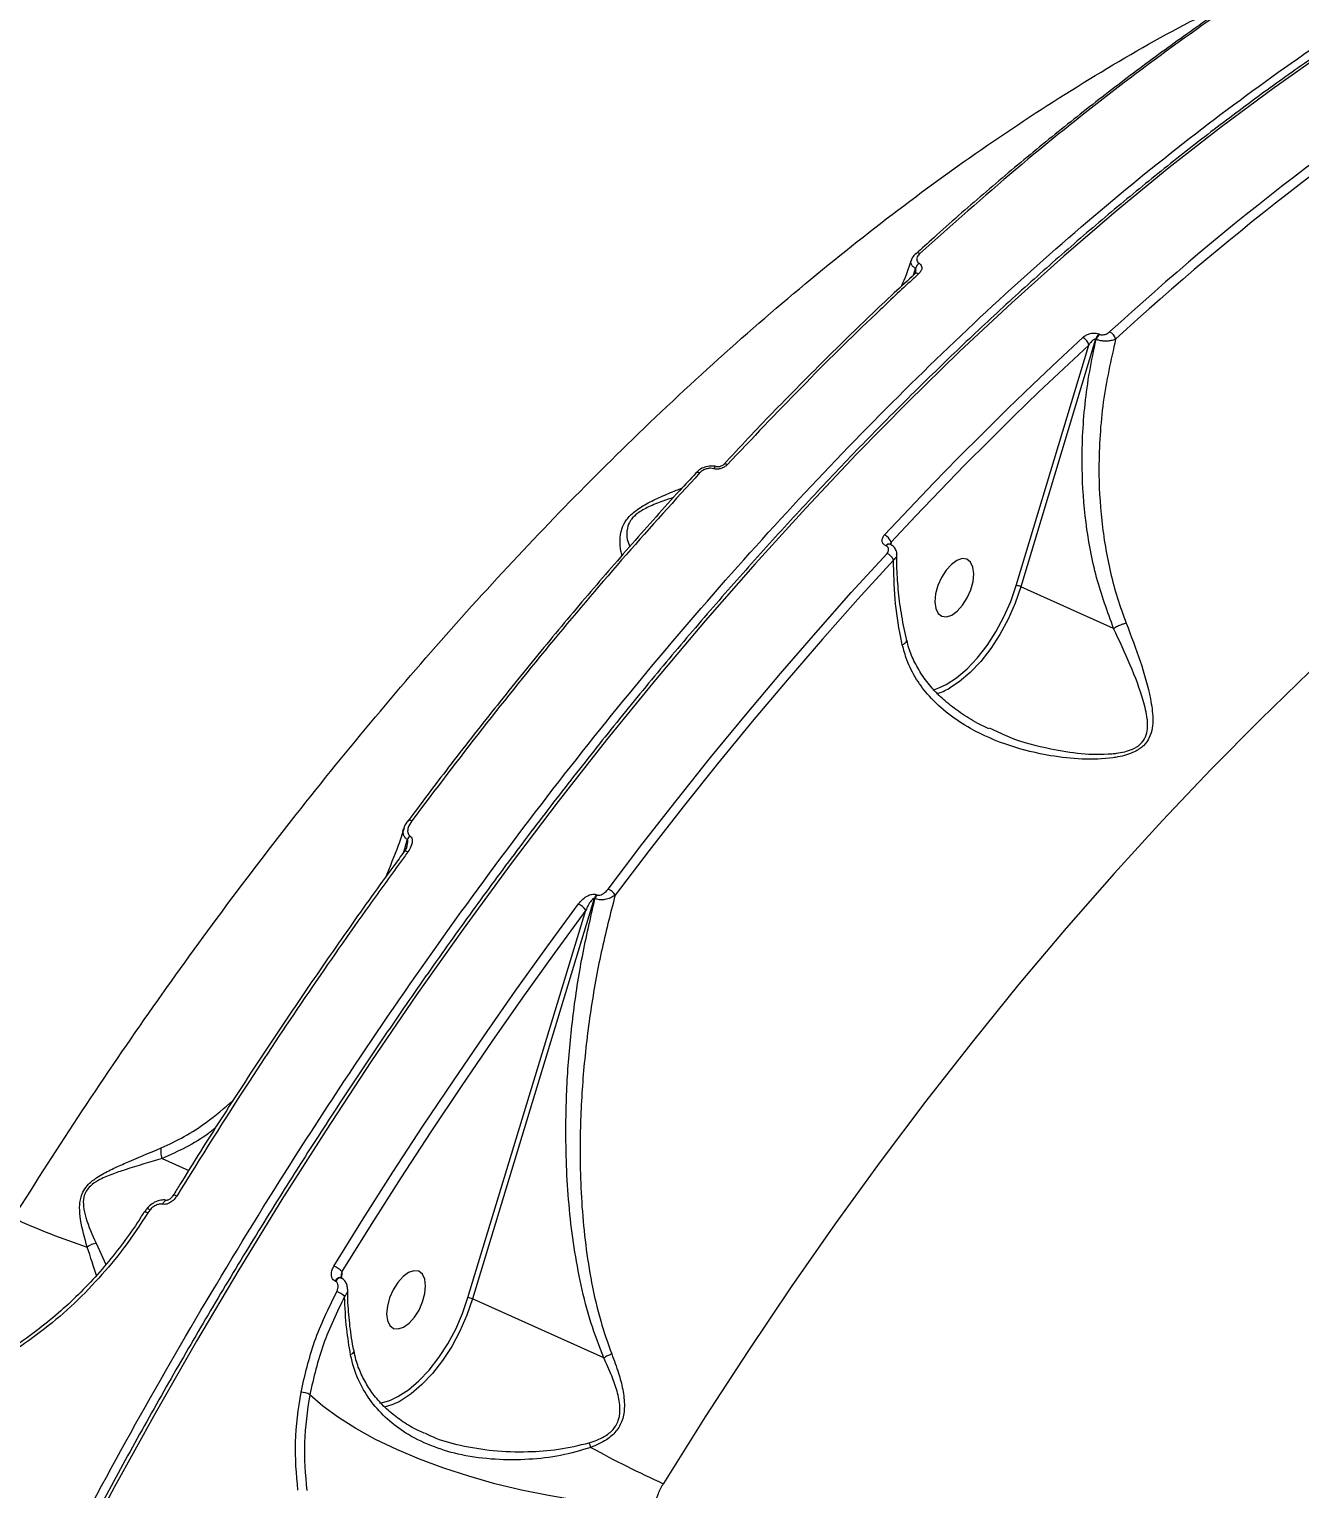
# Model space of a CAD drawing. Header units: millimetres. Extents: x -10374 to 11119, y -8221 to 9433.
# Drawn here: x -2516.6 to -2333.2, y -4738.4 to -4527.5 of the extents above; entities that cross this region are included whole.
import ezdxf

# ---------------------------------------------------------------- set-up
doc = ezdxf.new("R2010")
doc.units = ezdxf.units.MM
for name, color, linetype in [('DIKOM_ОБЪЕКТ', 7, 'Continuous'), ('DIKOM_РАЗМЕР_ЗОНА', 7, 'Continuous'), ('DIKOM_РАЗМЕР_ОБЪЕКТА', 7, 'Continuous')]:
    doc.layers.add(name, color=color, linetype=linetype)
doc.styles.add('style1', font='arial.ttf', dxfattribs={"width": 0.8})
doc.dimstyles.new('1-50', dxfattribs={"dimtxt": 300, "dimasz": 200, "dimexe": 100, "dimexo": 0, "dimgap": 100, "dimtad": 0, "dimdec": 0, "dimtxsty": 'style1', "dimcen": 0, "dimclrd": 7, "dimclre": 7, "dimadec": 1, "dimazin": 2, "dimtfac": 1, "dimtdec": 0, "dimtmove": 1, "dimatfit": 3, "dimfxl": 0, "dimlwd": 25, "dimlwe": 18, "dimarcsym": 0})

# ---------------------------------------------------------------- blocks, each defined once
blk = doc.blocks.new('*D16')
at = {"layer": 'Defpoints', "color": 0, "transparency": 16777216}
for p in [(-9045.1, 5161.67), (3694.49, 5161.67), (1813.16, -6719.94)]:
    blk.add_point(p, dxfattribs=at)
at = {"layer": 'DIKOM_РАЗМЕР_ОБЪЕКТА', "color": 7, "lineweight": 18, "transparency": 16777216}
for p, q in [((3694.49, 5161.67), (-9145.1, 5161.67)), ((1813.16, -6719.94), (-9145.1, -6719.94))]:
    blk.add_line(p, q, dxfattribs=at)
at = {"layer": 'DIKOM_РАЗМЕР_ОБЪЕКТА', "color": 7, "lineweight": 25, "transparency": 16777216}
for p, q in [((-9045.1, 4961.67), (-9045.1, -0.45)), ((-9045.1, -6519.94), (-9045.1, -1080.23))]:
    blk.add_line(p, q, dxfattribs=at)
at = {"layer": 'DIKOM_РАЗМЕР_ОБЪЕКТА', "color": 7, "transparency": 16777216}
for points in [[(-9078.43, 4961.67), (-9011.76, 4961.67), (-9045.1, 5161.67)], [(-9078.43, -6519.94), (-9011.76, -6519.94), (-9045.1, -6719.94)]]:
    blk.add_solid(points, dxfattribs=at)
at = {"layer": 'DIKOM_РАЗМЕР_ОБЪЕКТА', "color": 0, "transparency": 16777216, "insert": (-9045.1, -540.34), "char_height": 300, "attachment_point": 5, "rotation": 90, "style": 'style1'}
blk.add_mtext('11900', dxfattribs=at)
blk = doc.blocks.new('*D13')
at = {"layer": 'Defpoints', "color": 0, "transparency": 16777216}
for p in [(-10176.97, 7112.81), (3082.33, 7112.81), (2015.48, -8221.4)]:
    blk.add_point(p, dxfattribs=at)
at = {"layer": 'DIKOM_РАЗМЕР_ЗОНА', "color": 7, "lineweight": 18, "transparency": 16777216}
for p, q in [((3082.33, 7112.81), (-10276.97, 7112.81)), ((2015.48, -8221.4), (-10276.97, -8221.4))]:
    blk.add_line(p, q, dxfattribs=at)
at = {"layer": 'DIKOM_РАЗМЕР_ЗОНА', "color": 7, "lineweight": 25, "transparency": 16777216}
for p, q in [((-10176.97, 6912.81), (-10176.97, -14.41)), ((-10176.97, -8021.4), (-10176.97, -1094.19))]:
    blk.add_line(p, q, dxfattribs=at)
at = {"layer": 'DIKOM_РАЗМЕР_ЗОНА', "color": 7, "transparency": 16777216}
for points in [[(-10210.3, 6912.81), (-10143.64, 6912.81), (-10176.97, 7112.81)], [(-10210.3, -8021.4), (-10143.64, -8021.4), (-10176.97, -8221.4)]]:
    blk.add_solid(points, dxfattribs=at)
at = {"layer": 'DIKOM_РАЗМЕР_ЗОНА', "color": 0, "transparency": 16777216, "insert": (-10176.97, -554.3), "char_height": 300, "attachment_point": 5, "rotation": 90, "style": 'style1'}
blk.add_mtext('15300', dxfattribs=at)

msp = doc.modelspace()

# ---------------------------------------------------------------- linework, layer by layer
at = {"layer": 'DIKOM_ОБЪЕКТ', "color": 7, "linetype": 'Continuous', "lineweight": 15}
for p, q in [((-2388.96, -4563.07), (-2388.67, -4562.11)), ((-2388.78, -4562.87), (-2388.8, -4562.89)), ((-2362.66, -4572.33), (-2373.46, -4608.07)), ((-2362.58, -4572.36), (-2362.66, -4572.33)), ((-2362.2, -4571.56), (-2362.12, -4571.6)), ((-2374.13, -4607.9), (-2363.63, -4573.18)), ((-2420.39, -4591.63), (-2420.42, -4591.66)), ((-2392.91, -4602.17), (-2392.94, -4602.16)), ((-2392.33, -4601.93), (-2392.36, -4601.92)), ((-2392.19, -4601.62), (-2392.22, -4602.02)), ((-2360.06, -4614.11), (-2373.46, -4608.07)), ((-2378.01, -4628.46), (-2377.62, -4628.63)), ((-2461.93, -4641.85), (-2461.94, -4641.87)), ((-2462.48, -4646.32), (-2462.48, -4646.33)), ((-2434.75, -4652.55), (-2434.65, -4652.59)), ((-2453.28, -4710.76), (-2436.27, -4654.81)), ((-2435.04, -4653.12), (-2452.61, -4710.93)), ((-2434.94, -4653.16), (-2435.04, -4653.12)), ((-2497.42, -4690.66), (-2493.59, -4692.38)), ((-2499.21, -4698.12), (-2499.51, -4698.53)), ((-2506.97, -4702.87), (-2505.55, -4705.97)), ((-2471.48, -4706.98), (-2471.55, -4707.98)), ((-2472.39, -4708.41), (-2472.46, -4708.38)), ((-2471.67, -4707.9), (-2471.69, -4707.89)), ((-2433.68, -4719.46), (-2452.61, -4710.93))]:
    msp.add_line(p, q, dxfattribs=at)
at = {"layer": 'DIKOM_ОБЪЕКТ', "color": 7, "linetype": 'Continuous', "lineweight": 15, "flags": 128}
for points in [[(-2329.25, -4530.62), (-2336.87, -4535.99), (-2344.48, -4541.65), (-2352.09, -4547.59), (-2359.68, -4553.82), (-2367.25, -4560.32), (-2374.78, -4567.09), (-2382.29, -4574.12), (-2389.75, -4581.41), (-2397.16, -4588.95), (-2404.51, -4596.74), (-2411.81, -4604.77), (-2419.04, -4613.02), (-2426.2, -4621.51), (-2433.28, -4630.21), (-2440.27, -4639.12), (-2447.18, -4648.23), (-2453.98, -4657.54), (-2460.69, -4667.04), (-2467.29, -4676.72), (-2473.77, -4686.57), (-2480.14, -4696.58), (-2486.38, -4706.74), (-2492.49, -4717.05), (-2498.46, -4727.5), (-2504.3, -4738.08), (-2509.99, -4748.78)], [(-2388.65, -4559.98), (-2388.63, -4559.96), (-2388.62, -4559.95)], [(-2393.14, -4600.59), (-2389.6, -4596.82), (-2386.05, -4593.11), (-2382.49, -4589.46), (-2378.92, -4585.87), (-2375.33, -4582.33), (-2371.74, -4578.86), (-2368.13, -4575.44), (-2364.52, -4572.08)], [(-2363.63, -4573.18), (-2367.24, -4576.53), (-2370.84, -4579.94), (-2374.42, -4583.41), (-2378, -4586.93), (-2381.57, -4590.52), (-2385.12, -4594.16), (-2388.66, -4597.86), (-2392.19, -4601.62)], [(-2419.83, -4591.64), (-2419.98, -4591.59), (-2420.11, -4591.56), (-2420.22, -4591.56), (-2420.32, -4591.58), (-2420.39, -4591.63), (-2420.39, -4591.63)], [(-2415.84, -4590.45), (-2415.99, -4590.39), (-2416.12, -4590.37), (-2416.24, -4590.37), (-2416.34, -4590.4), (-2416.4, -4590.45)], [(-2433.05, -4651.75), (-2428.16, -4645.31), (-2423.22, -4638.98), (-2418.24, -4632.75), (-2413.22, -4626.62), (-2408.16, -4620.61), (-2403.07, -4614.71), (-2397.94, -4608.92), (-2392.77, -4603.25)], [(-2391.84, -4604.22), (-2396.99, -4609.88), (-2402.11, -4615.66), (-2407.19, -4621.55), (-2412.24, -4627.55), (-2417.25, -4633.66), (-2422.22, -4639.87), (-2427.14, -4646.19), (-2432.02, -4652.61)], [(-2380.35, -4607.33), (-2380.24, -4606.2), (-2380.37, -4605.24), (-2380.71, -4604.52), (-2381.24, -4604.1), (-2381.92, -4604.02), (-2382.69, -4604.27), (-2383.49, -4604.85), (-2384.25, -4605.7), (-2384.92, -4606.75), (-2385.44, -4607.92), (-2385.77, -4609.12), (-2385.87, -4610.24), (-2385.75, -4611.2), (-2385.41, -4611.92), (-2384.87, -4612.34), (-2384.2, -4612.42), (-2383.43, -4612.17), (-2382.63, -4611.59), (-2381.86, -4610.75), (-2381.19, -4609.69), (-2380.67, -4608.52), (-2380.35, -4607.33)], [(-2385.31, -4622.69), (-2384.26, -4622.2), (-2382.74, -4621.21), (-2381.22, -4619.93), (-2379.74, -4618.37), (-2378.34, -4616.57), (-2377.05, -4614.57), (-2375.9, -4612.43), (-2374.92, -4610.19), (-2374.13, -4607.9)], [(-2373.46, -4608.07), (-2374.28, -4610.43), (-2375.29, -4612.74), (-2376.47, -4614.95), (-2377.8, -4617.01), (-2379.25, -4618.86), (-2380.77, -4620.47), (-2382.34, -4621.8), (-2383.78, -4622.74)], [(-2331.74, -4620.32), (-2338.88, -4627.24), (-2345.98, -4634.41), (-2353.01, -4641.83), (-2359.99, -4649.49), (-2366.91, -4657.38), (-2373.74, -4665.5), (-2380.5, -4673.84), (-2387.18, -4682.38), (-2393.76, -4691.13), (-2400.24, -4700.08), (-2406.62, -4709.21), (-2412.89, -4718.52), (-2419.04, -4728), (-2425.07, -4737.63)], [(-2386.18, -4622.98), (-2385.76, -4622.86), (-2385.31, -4622.69)], [(-2461.4, -4641.9), (-2461.54, -4641.84), (-2461.66, -4641.8), (-2461.77, -4641.79), (-2461.86, -4641.8), (-2461.92, -4641.83), (-2461.93, -4641.85)], [(-2461.95, -4646.37), (-2462.09, -4646.31), (-2462.22, -4646.28), (-2462.33, -4646.26), (-2462.42, -4646.28), (-2462.47, -4646.32), (-2462.48, -4646.32)], [(-2472.62, -4706.2), (-2468.39, -4699.4), (-2464.1, -4692.66), (-2459.77, -4686.01), (-2455.38, -4679.42), (-2450.93, -4672.92), (-2446.44, -4666.5), (-2441.91, -4660.16), (-2437.32, -4653.9)], [(-2436.27, -4654.81), (-2440.84, -4661.05), (-2445.37, -4667.37), (-2449.85, -4673.78), (-2454.28, -4680.27), (-2458.66, -4686.83), (-2462.99, -4693.47), (-2467.26, -4700.19), (-2471.48, -4706.98)], [(-2497.35, -4697.26), (-2497.24, -4697.03), (-2497.1, -4696.85), (-2496.95, -4696.74), (-2496.81, -4696.7), (-2496.77, -4696.71)], [(-2495.33, -4696.08), (-2495.48, -4696.02), (-2495.61, -4695.98), (-2495.71, -4695.96), (-2495.79, -4695.96), (-2495.83, -4695.98), (-2495.84, -4695.99)], [(-2499.51, -4698.53), (-2499.65, -4698.47), (-2499.77, -4698.42), (-2499.87, -4698.4), (-2499.94, -4698.39), (-2499.99, -4698.4), (-2500.01, -4698.43)], [(-2471.69, -4707.89), (-2471.78, -4707.87), (-2471.95, -4707.89), (-2472.13, -4707.99), (-2472.3, -4708.16), (-2472.46, -4708.38)], [(-2459.5, -4710.18), (-2459.39, -4709.06), (-2459.52, -4708.1), (-2459.86, -4707.38), (-2460.39, -4706.96), (-2461.07, -4706.88), (-2461.84, -4707.13), (-2462.64, -4707.71), (-2463.4, -4708.55), (-2464.07, -4709.61), (-2464.59, -4710.78), (-2464.91, -4711.97), (-2465.02, -4713.1), (-2464.9, -4714.06), (-2464.55, -4714.78), (-2464.02, -4715.2), (-2463.35, -4715.28), (-2462.57, -4715.03), (-2461.77, -4714.45), (-2461.01, -4713.6), (-2460.34, -4712.55), (-2459.82, -4711.38), (-2459.5, -4710.18)], [(-2471.62, -4707.92), (-2471.72, -4707.9), (-2471.88, -4707.92), (-2472.06, -4708.03), (-2472.23, -4708.19), (-2472.39, -4708.41)], [(-2464.46, -4725.55), (-2463.41, -4725.06), (-2461.88, -4724.07), (-2460.36, -4722.78), (-2458.89, -4721.22), (-2457.49, -4719.42), (-2456.2, -4717.43), (-2455.05, -4715.29), (-2454.07, -4713.05), (-2453.28, -4710.76)], [(-2452.61, -4710.93), (-2453.42, -4713.29), (-2454.44, -4715.6), (-2455.62, -4717.81), (-2456.95, -4719.86), (-2458.4, -4721.72), (-2459.92, -4723.33), (-2461.49, -4724.66), (-2462.93, -4725.6)], [(-2426.36, -4740.98), (-2430.06, -4740.82), (-2433.86, -4740.49), (-2437.73, -4740), (-2441.63, -4739.36), (-2445.53, -4738.57), (-2449.38, -4737.64), (-2453.14, -4736.57), (-2456.78, -4735.39), (-2460.27, -4734.09), (-2463.57, -4732.7), (-2466.64, -4731.23), (-2469.46, -4729.68), (-2471.99, -4728.08), (-2474.22, -4726.45), (-2476.12, -4724.79)], [(-2465.99, -4725.98), (-2464.91, -4725.71), (-2464.46, -4725.55)]]:
    msp.add_lwpolyline(points, dxfattribs=at)
at = {"layer": 'DIKOM_ОБЪЕКТ', "color": 7, "linetype": 'Continuous', "lineweight": 15}
for centre, radius, start, end in [((-2092.52, -4863.11), 396.31, 122.5423, 132.5732), ((-2092.23, -4863.53), 395.46, 122.5425, 132.5729), ((-2388.32, -4560.4), 0.539, 58.6729, 122.8537), ((-2387.17, -4562.64), 1.6, 126.8537, 160.5353), ((-2388.49, -4563.3), 0.513, 56.8753, 124.8853), ((-2365.19, -4573.53), 1.59, 12.5196, 65.0426), ((-2360.98, -4572.81), 1.74, 134.1982, 163.8428), ((-2360.9, -4572.85), 1.74, 134.2026, 163.8541), ((-2361.33, -4572.72), 1.61, 14.7957, 64.6223), ((-2417.37, -4591.22), 0.473, 88.4823, 156.8151), ((-2393.88, -4602.22), 1.79, 19.7424, 65.6609), ((-2392.48, -4602.45), 0.539, 75.8055, 147.7011), ((-2392.45, -4602.46), 0.542, 76.9257, 147.6309), ((-2393.55, -4604.94), 1.86, 22.576, 65.2966), ((-2374.23, -4609.74), 1.83, 65.1403, 86.8064), ((-2388.51, -4614.41), 9.58, 287.778, 299.5777), ((-2460.38, -4645.25), 1.76, 136.6686, 158.4206), ((-2433.22, -4653.67), 1.89, 143.6886, 163.047), ((-2433.16, -4653.7), 1.86, 143.4914, 163.2251), ((-2434.04, -4653.96), 2.43, 33.756, 65.9097), ((-2438.29, -4656.1), 2.4, 32.6353, 66.2966), ((-2481.45, -4619.79), 87.84, 244.746, 252.2447), ((-2499.83, -4698.7), 0.85, 43.5541, 75.4704), ((-2506.27, -4706.07), 3.27, 102.3757, 126.8774), ((-2474.12, -4709.62), 3.74, 45.0486, 66.3017), ((-2473.38, -4713.13), 3.44, 47.9107, 70.3058), ((-2453.39, -4712.61), 1.85, 65.1352, 86.6001), ((-2477.35, -4726.63), 2.21, 56.1743, 90.7691), ((-2467.49, -4717.6), 9.2, 283.737, 299.685), ((-2708.72, -4828.72), 289.67, 19.4222, 19.5613), ((-2362.05, -4598.81), 152.46, 241.187, 245.5826)]:
    msp.add_arc(centre, radius, start, end, dxfattribs=at)
for points, knots in [([(-2517.25, -4759.18), (-2515.18, -4755.12), (-2509.55, -4744.07), (-2499.9, -4726.37), (-2488.19, -4706.26), (-2475.96, -4686.66), (-2463.29, -4667.66), (-2450.24, -4649.36), (-2436.84, -4631.81), (-2423.1, -4615.07), (-2409.07, -4599.13), (-2394.78, -4584.05), (-2380.3, -4569.9), (-2365.69, -4556.73), (-2351.01, -4544.61), (-2336.28, -4533.57), (-2321.52, -4523.61), (-2306.77, -4514.75), (-2292.11, -4507.03), (-2277.6, -4500.49), (-2263.3, -4495.16), (-2249.22, -4491.06), (-2235.4, -4488.22), (-2222.39, -4486.56), (-2214.19, -4486.46), (-2210.36, -4486.41)], [0, 0, 0, 0, 0.0259, 0.070308, 0.114855, 0.159473, 0.204092, 0.248639, 0.293046, 0.337453, 0.382, 0.426619, 0.471237, 0.515784, 0.560192, 0.604599, 0.649146, 0.693764, 0.738383, 0.78293, 0.827337, 0.871744, 0.916292, 0.96091, 1, 1, 1, 1]), ([(-2208.8, -4486.98), (-2209.55, -4486.97), (-2212.42, -4486.91), (-2217.49, -4487.12), (-2224.01, -4487.61), (-2230.63, -4488.42), (-2237.32, -4489.51), (-2244.08, -4490.9), (-2250.9, -4492.58), (-2257.79, -4494.56), (-2264.74, -4496.83), (-2271.73, -4499.38), (-2278.78, -4502.22), (-2285.86, -4505.35), (-2292.97, -4508.76), (-2300.12, -4512.45), (-2307.29, -4516.42), (-2314.48, -4520.66), (-2321.68, -4525.17), (-2328.89, -4529.94), (-2336.1, -4534.99), (-2343.31, -4540.29), (-2350.51, -4545.84), (-2357.7, -4551.65), (-2364.86, -4557.71), (-2372.01, -4564), (-2379.12, -4570.54), (-2386.2, -4577.31), (-2393.23, -4584.3), (-2400.23, -4591.52), (-2407.17, -4598.95), (-2414.05, -4606.6), (-2420.87, -4614.45), (-2427.63, -4622.5), (-2434.31, -4630.75), (-2440.92, -4639.18), (-2447.45, -4647.79), (-2453.89, -4656.58), (-2460.24, -4665.54), (-2466.49, -4674.65), (-2472.65, -4683.93), (-2478.69, -4693.34), (-2484.63, -4702.9), (-2490.45, -4712.6), (-2496.16, -4722.41), (-2501.74, -4732.35), (-2507.2, -4742.4), (-2511.94, -4751.43), (-2514.83, -4757.14), (-2515.99, -4759.42)], [0, 0, 0, 0, 0.00772, 0.02941, 0.051107, 0.07281, 0.094518, 0.116231, 0.137949, 0.159671, 0.181397, 0.203125, 0.224856, 0.246588, 0.268322, 0.290057, 0.311792, 0.333528, 0.355264, 0.377001, 0.398737, 0.420472, 0.442208, 0.463943, 0.485677, 0.507411, 0.529144, 0.550876, 0.572608, 0.59434, 0.616071, 0.637801, 0.659532, 0.681261, 0.702989, 0.724718, 0.746446, 0.768173, 0.789901, 0.811627, 0.833354, 0.85508, 0.876806, 0.898531, 0.920257, 0.941983, 0.963708, 0.985432, 1, 1, 1, 1]), ([(-2333.19, -4517.31), (-2333.96, -4517.79), (-2337.14, -4519.77), (-2342.74, -4523.51), (-2349.97, -4528.55), (-2357.21, -4533.86), (-2364.44, -4539.43), (-2371.67, -4545.25), (-2378.87, -4551.33), (-2384.52, -4556.25), (-2387.75, -4559.23), (-2388.61, -4560.02)], [0, 0, 0, 0, 0.041814, 0.171812, 0.301923, 0.432122, 0.562379, 0.692661, 0.822933, 0.953163, 1, 1, 1, 1]), ([(-2332.62, -4517.23), (-2337.23, -4520.22), (-2346.44, -4526.21), (-2360.31, -4536.48), (-2374.2, -4547.6), (-2383.43, -4555.83), (-2388.04, -4559.94)], [0, 0, 0, 0, 0.248595, 0.497195, 0.748594, 1, 1, 1, 1]), ([(-2518.92, -4699.24), (-2515.63, -4694.06), (-2509.03, -4683.7), (-2498.75, -4668.68), (-2488.21, -4654.09), (-2477.27, -4639.82), (-2465.95, -4625.92), (-2454.25, -4612.43), (-2442.37, -4599.59), (-2429.98, -4587.08), (-2417.11, -4575.01), (-2403.78, -4563.48), (-2390.24, -4552.78), (-2376.55, -4542.94), (-2362.74, -4534.11), (-2351.09, -4527.37), (-2344.1, -4524), (-2341.65, -4522.82)], [0, 0, 0, 0, 0.063734, 0.127544, 0.191355, 0.255089, 0.321436, 0.38787, 0.454304, 0.520652, 0.59279, 0.664985, 0.737124, 0.81137, 0.885677, 0.959923, 1, 1, 1, 1]), ([(-2388.61, -4559.96), (-2388.66, -4560), (-2388.91, -4560.21), (-2389.16, -4560.53), (-2389.24, -4560.85), (-2389.25, -4560.92)], [0, 0, 0, 0, 0.165767, 0.830042, 1, 1, 1, 1]), ([(-2388.04, -4559.94), (-2388.18, -4560.09), (-2388.43, -4560.36), (-2388.51, -4560.78), (-2388.43, -4561.09), (-2388.26, -4561.28), (-2388.14, -4561.35), (-2388.12, -4561.36)], [0, 0, 0, 0, 0.327702, 0.573853, 0.779608, 0.96273, 1, 1, 1, 1]), ([(-2389.28, -4560.91), (-2389.66, -4562.04), (-2390.1, -4563.33), (-2390.66, -4564.55), (-2390.73, -4564.7)], [0, 0, 0, 0, 0.876841, 1, 1, 1, 1]), ([(-2388.67, -4562.11), (-2388.7, -4562.09), (-2388.9, -4561.97), (-2389.18, -4561.7), (-2389.37, -4561.3), (-2389.29, -4561.04), (-2389.26, -4560.92)], [0, 0, 0, 0, 0.0625, 0.368047, 0.70197, 1, 1, 1, 1]), ([(-2388.65, -4562.7), (-2388.63, -4562.63), (-2388.59, -4562.49), (-2388.58, -4562.31), (-2388.62, -4562.19), (-2388.65, -4562.14), (-2388.66, -4562.12), (-2388.67, -4562.11)], [0, 0, 0, 0, 0.318254, 0.687567, 0.859785, 0.944402, 1, 1, 1, 1]), ([(-2388.12, -4561.36), (-2388.1, -4561.38), (-2387.98, -4561.46), (-2387.81, -4561.66), (-2387.72, -4562), (-2387.82, -4562.43), (-2388.07, -4562.71), (-2388.21, -4562.87)], [0, 0, 0, 0, 0.044059, 0.224493, 0.433719, 0.687476, 1, 1, 1, 1]), ([(-2388.78, -4562.9), (-2389.76, -4563.81), (-2393.13, -4566.89), (-2398.82, -4572.38), (-2405.85, -4579.38), (-2411.71, -4585.41), (-2415.2, -4589.19), (-2416.39, -4590.47)], [0, 0, 0, 0, 0.105673, 0.360667, 0.615043, 0.868648, 1, 1, 1, 1]), ([(-2388.21, -4562.87), (-2388.62, -4563.25), (-2390.68, -4565.15), (-2396.34, -4570.5), (-2405.17, -4579.18), (-2412.28, -4586.69), (-2415.84, -4590.45)], [0, 0, 0, 0, 0.044138, 0.220716, 0.610012, 1, 1, 1, 1]), ([(-2388.65, -4562.7), (-2388.65, -4562.7), (-2388.65, -4562.67), (-2388.65, -4562.74), (-2388.74, -4562.83), (-2388.79, -4562.88)], [0, 0, 0, 0, 0.022588, 0.513541, 1, 1, 1, 1]), ([(-2360.06, -4614.11), (-2360.95, -4611.68), (-2362.75, -4606.75), (-2364.17, -4598.92), (-2364.67, -4592.05), (-2364.58, -4586.33), (-2364.22, -4581.65), (-2363.58, -4576.97), (-2362.91, -4573.9), (-2362.58, -4572.36)], [0, 0, 0, 0, 0.185202, 0.37522, 0.558024, 0.667271, 0.776519, 0.888261, 1, 1, 1, 1]), ([(-2364.52, -4572.08), (-2364.49, -4572.07), (-2364.34, -4571.92), (-2364, -4571.71), (-2363.49, -4571.51), (-2363.02, -4571.43), (-2362.57, -4571.43), (-2362.32, -4571.52), (-2362.2, -4571.56)], [0, 0, 0, 0, 0.039185, 0.287162, 0.495122, 0.670995, 0.835214, 1, 1, 1, 1]), ([(-2362.66, -4572.33), (-2362.68, -4572.32), (-2362.72, -4572.31), (-2362.83, -4572.32), (-2362.98, -4572.39), (-2363.17, -4572.56), (-2363.39, -4572.8), (-2363.54, -4573.02), (-2363.62, -4573.16), (-2363.63, -4573.18)], [0, 0, 0, 0, 0.055261, 0.110016, 0.24383, 0.41773, 0.651842, 0.951725, 1, 1, 1, 1]), ([(-2359.77, -4572.31), (-2359.8, -4572.33), (-2359.98, -4572.41), (-2360.37, -4572.54), (-2360.97, -4572.61), (-2361.55, -4572.6), (-2362.1, -4572.52), (-2362.42, -4572.42), (-2362.58, -4572.36)], [0, 0, 0, 0, 0.039206, 0.26837, 0.466445, 0.643708, 0.819963, 1, 1, 1, 1]), ([(-2359.77, -4572.31), (-2360.45, -4575.33), (-2361.47, -4579.89), (-2362.07, -4586.17), (-2362.27, -4591.89), (-2361.92, -4598.56), (-2360.87, -4604.83), (-2359.56, -4609.75), (-2358.68, -4612.14), (-2358.24, -4613.33)], [0, 0, 0, 0, 0.222717, 0.336734, 0.450746, 0.631004, 0.813274, 0.906643, 1, 1, 1, 1]), ([(-2362.12, -4571.6), (-2362.04, -4571.62), (-2361.88, -4571.68), (-2361.59, -4571.68), (-2361.28, -4571.63), (-2360.97, -4571.51), (-2360.75, -4571.37), (-2360.65, -4571.28), (-2360.64, -4571.27)], [0, 0, 0, 0, 0.167188, 0.334308, 0.509012, 0.712841, 0.957633, 1, 1, 1, 1]), ([(-2420.38, -4591.69), (-2421.15, -4592.51), (-2424.23, -4595.82), (-2429.57, -4601.84), (-2436.41, -4609.74), (-2443.18, -4617.86), (-2449.88, -4626.18), (-2456.13, -4634.17), (-2460.11, -4639.48), (-2461.91, -4641.89)], [0, 0, 0, 0, 0.053486, 0.215715, 0.378053, 0.540475, 0.702938, 0.865397, 1, 1, 1, 1]), ([(-2419.83, -4591.64), (-2423.38, -4595.54), (-2430.46, -4603.35), (-2440.93, -4615.71), (-2451.27, -4628.51), (-2458.02, -4637.43), (-2461.4, -4641.9)], [0, 0, 0, 0, 0.249102, 0.498201, 0.749099, 1, 1, 1, 1]), ([(-2417.36, -4590.75), (-2417.38, -4590.74), (-2417.65, -4590.64), (-2418.25, -4590.62), (-2419.1, -4590.77), (-2419.86, -4591.12), (-2420.22, -4591.49), (-2420.37, -4591.65)], [0, 0, 0, 0, 0.024616, 0.268581, 0.523915, 0.79278, 1, 1, 1, 1]), ([(-2417.8, -4591.03), (-2417.96, -4591), (-2418.26, -4590.94), (-2418.77, -4591.01), (-2419.27, -4591.2), (-2419.63, -4591.43), (-2419.79, -4591.6), (-2419.83, -4591.64)], [0, 0, 0, 0, 0.216895, 0.433579, 0.662068, 0.908081, 1, 1, 1, 1]), ([(-2415.84, -4590.45), (-2415.88, -4590.49), (-2416.04, -4590.65), (-2416.38, -4590.87), (-2416.86, -4591.05), (-2417.36, -4591.12), (-2417.66, -4591.06), (-2417.8, -4591.03)], [0, 0, 0, 0, 0.091976, 0.335617, 0.563201, 0.781465, 1, 1, 1, 1]), ([(-2416.41, -4590.45), (-2416.42, -4590.46), (-2416.47, -4590.52), (-2416.63, -4590.63), (-2416.85, -4590.72), (-2417.05, -4590.76), (-2417.21, -4590.77), (-2417.32, -4590.76), (-2417.34, -4590.75), (-2417.35, -4590.75)], [0, 0, 0, 0, 0.101166, 0.323765, 0.529732, 0.691782, 0.827748, 0.950026, 1, 1, 1, 1]), ([(-2431.04, -4603.57), (-2431.1, -4603.34), (-2431.27, -4602.7), (-2431.38, -4601.41), (-2431.21, -4599.89), (-2430.47, -4598.4), (-2429.23, -4597.14), (-2427.45, -4596.02), (-2425.4, -4595.05), (-2423.63, -4594.31), (-2422.62, -4593.91), (-2422.32, -4593.79)], [0, 0, 0, 0, 0.080789, 0.227587, 0.386711, 0.48662, 0.588284, 0.697893, 0.82089, 0.947198, 1, 1, 1, 1]), ([(-2423.6, -4595.19), (-2424.11, -4595.36), (-2425.32, -4595.75), (-2427.11, -4596.46), (-2428.71, -4597.33), (-2429.49, -4598.07), (-2430.01, -4598.8), (-2430.41, -4599.85), (-2430.37, -4601.18), (-2430.04, -4601.93), (-2429.9, -4602.26)], [0, 0, 0, 0, 0.119291, 0.277261, 0.408735, 0.505548, 0.527698, 0.647156, 0.846622, 1, 1, 1, 1]), ([(-2392.94, -4602.16), (-2392.99, -4602.13), (-2393.18, -4602.04), (-2393.41, -4601.79), (-2393.52, -4601.41), (-2393.44, -4600.98), (-2393.24, -4600.72), (-2393.14, -4600.59)], [0, 0, 0, 0, 0.093194, 0.303917, 0.530221, 0.765143, 1, 1, 1, 1]), ([(-2392.77, -4603.25), (-2392.71, -4603.16), (-2392.57, -4602.98), (-2392.52, -4602.69), (-2392.59, -4602.42), (-2392.75, -4602.25), (-2392.87, -4602.19), (-2392.91, -4602.17)], [0, 0, 0, 0, 0.233731, 0.467278, 0.695578, 0.908601, 1, 1, 1, 1]), ([(-2392.35, -4601.92), (-2392.36, -4601.92), (-2392.38, -4601.91), (-2392.37, -4601.91), (-2392.37, -4601.91)], [0, 0, 0, 0, 0.725579, 1, 1, 1, 1]), ([(-2391.39, -4603.4), (-2391.38, -4603.35), (-2391.35, -4603.11), (-2391.51, -4602.66), (-2391.85, -4602.19), (-2392.19, -4602.02), (-2392.34, -4601.95)], [0, 0, 0, 0, 0.085357, 0.402777, 0.736894, 1, 1, 1, 1]), ([(-2392.19, -4601.62), (-2392.23, -4601.7), (-2392.28, -4601.79), (-2392.29, -4601.89), (-2392.29, -4601.91)], [0, 0, 0, 0, 0.853994, 1, 1, 1, 1]), ([(-2391.38, -4603.41), (-2391.4, -4603.55), (-2391.43, -4603.83), (-2391.69, -4604.09), (-2391.84, -4604.22)], [0, 0, 0, 0, 0.469585, 1, 1, 1, 1]), ([(-2390.57, -4616.45), (-2390.64, -4616.1), (-2391.11, -4613.89), (-2391.74, -4609.74), (-2391.8, -4606.09), (-2391.84, -4604.22)], [0, 0, 0, 0, 0.08499, 0.533476, 1, 1, 1, 1]), ([(-2389.94, -4615.83), (-2390.19, -4614.67), (-2390.69, -4612.33), (-2391.14, -4608.85), (-2391.37, -4605.87), (-2391.35, -4604.09), (-2391.34, -4603.41)], [0, 0, 0, 0, 0.275154, 0.552804, 0.831698, 1, 1, 1, 1]), ([(-2358.24, -4613.33), (-2357.54, -4615.18), (-2356.13, -4618.91), (-2354.82, -4623.46), (-2354.36, -4626.65), (-2354.45, -4628.52), (-2354.83, -4629.88), (-2355.69, -4631.09), (-2357.25, -4632.12), (-2358.83, -4632.56), (-2361.36, -4632.98), (-2364.64, -4633.06), (-2369.68, -4632.51), (-2375.17, -4631.16), (-2380.11, -4629.05), (-2383.95, -4626.54), (-2386.58, -4624.14), (-2388.59, -4621.48), (-2389.89, -4618.95), (-2390.37, -4617.19), (-2390.57, -4616.45)], [0, 0, 0, 0, 0.095208, 0.192957, 0.244799, 0.27107, 0.298169, 0.324291, 0.350387, 0.391078, 0.401944, 0.471962, 0.543807, 0.639395, 0.737853, 0.798854, 0.861366, 0.911375, 0.962838, 1, 1, 1, 1]), ([(-2377.62, -4628.63), (-2376.78, -4629.04), (-2374.11, -4630.34), (-2369.72, -4631.42), (-2364.76, -4632.26), (-2361.55, -4632.33), (-2359.07, -4632.06), (-2357.57, -4631.74), (-2356.1, -4630.84), (-2355.38, -4629.78), (-2355.13, -4628.6), (-2355.15, -4627.73), (-2355.29, -4626.38), (-2355.95, -4623.73), (-2357.57, -4619.41), (-2359.23, -4615.88), (-2360.06, -4614.11)], [0, 0, 0, 0, 0.066724, 0.211528, 0.316119, 0.420311, 0.43589, 0.492855, 0.528104, 0.563218, 0.596875, 0.63075, 0.637942, 0.713257, 0.856577, 1, 1, 1, 1]), ([(-2358.24, -4613.33), (-2358.3, -4613.35), (-2358.51, -4613.41), (-2358.94, -4613.56), (-2359.53, -4613.81), (-2359.88, -4614.01), (-2360.06, -4614.11)], [0, 0, 0, 0, 0.107404, 0.349442, 0.674647, 1, 1, 1, 1]), ([(-2360.06, -4614.11), (-2360.06, -4614.11), (-2360.06, -4614.11), (-2360.06, -4614.11), (-2360.06, -4614.11), (-2360.06, -4614.11)], [0, 0, 0, 0, 0.470013, 0.806368, 1, 1, 1, 1]), ([(-2390.57, -4616.45), (-2390.55, -4616.44), (-2390.38, -4616.35), (-2390.11, -4616.18), (-2389.92, -4615.97), (-2389.95, -4615.87), (-2389.96, -4615.83)], [0, 0, 0, 0, 0.048647, 0.393513, 0.764631, 1, 1, 1, 1]), ([(-2378.06, -4628.58), (-2378.6, -4628.33), (-2380.05, -4627.67), (-2382.18, -4626.33), (-2384.32, -4624.69), (-2386.12, -4622.94), (-2387.6, -4621.09), (-2388.79, -4619.07), (-2389.57, -4617.31), (-2389.82, -4616.19), (-2389.9, -4615.81)], [0, 0, 0, 0, 0.096389, 0.257352, 0.411628, 0.541249, 0.677743, 0.810212, 0.936547, 1, 1, 1, 1]), ([(-2461.92, -4641.85), (-2461.98, -4641.94), (-2462.25, -4642.29), (-2462.49, -4642.68), (-2462.55, -4643.01), (-2462.56, -4643.02)], [0, 0, 0, 0, 0.227112, 0.984236, 1, 1, 1, 1]), ([(-2461.4, -4641.9), (-2461.6, -4642.22), (-2461.9, -4642.69), (-2462.01, -4643.33), (-2461.95, -4643.71), (-2461.81, -4643.93), (-2461.7, -4644.02), (-2461.66, -4644.04)], [0, 0, 0, 0, 0.438507, 0.648605, 0.81919, 0.945147, 1, 1, 1, 1]), ([(-2462.51, -4643.03), (-2462.78, -4643.83), (-2463.59, -4646.24), (-2464.56, -4648.55), (-2465.2, -4650.08)], [0, 0, 0, 0, 0.333999, 1, 1, 1, 1]), ([(-2462.02, -4644.6), (-2462.07, -4644.56), (-2462.26, -4644.43), (-2462.51, -4644.14), (-2462.66, -4643.67), (-2462.68, -4643.27), (-2462.56, -4643.05), (-2462.54, -4643.02)], [0, 0, 0, 0, 0.10125, 0.328178, 0.616328, 0.94627, 1, 1, 1, 1]), ([(-2462.58, -4646.5), (-2462.58, -4646.49), (-2462.39, -4645.86), (-2462.2, -4645.22), (-2462.02, -4644.6)], [0, 0, 0, 0, 0.013579, 1, 1, 1, 1]), ([(-2462.09, -4645.59), (-2462.05, -4645.43), (-2461.98, -4645.18), (-2461.95, -4644.86), (-2461.97, -4644.67), (-2462.01, -4644.61), (-2462.02, -4644.6)], [0, 0, 0, 0, 0.460731, 0.770567, 0.940009, 1, 1, 1, 1]), ([(-2461.66, -4644.04), (-2461.63, -4644.07), (-2461.51, -4644.16), (-2461.36, -4644.4), (-2461.3, -4644.81), (-2461.41, -4645.51), (-2461.73, -4646.03), (-2461.95, -4646.37)], [0, 0, 0, 0, 0.055444, 0.178288, 0.349475, 0.572867, 1, 1, 1, 1]), ([(-2462.47, -4646.34), (-2462.98, -4647.02), (-2465.65, -4650.62), (-2470.4, -4657.3), (-2476.69, -4666.36), (-2482.87, -4675.57), (-2488.92, -4684.92), (-2493.24, -4691.73), (-2495.5, -4695.47), (-2495.82, -4695.99)], [0, 0, 0, 0, 0.043703, 0.229735, 0.415321, 0.600255, 0.784756, 0.969673, 1, 1, 1, 1]), ([(-2461.95, -4646.37), (-2462.32, -4646.88), (-2464.18, -4649.42), (-2469, -4656.1), (-2476.29, -4666.57), (-2485.62, -4680.53), (-2491.86, -4690.52), (-2495.33, -4696.08)], [0, 0, 0, 0, 0.032155, 0.160793, 0.418285, 0.675774, 1, 1, 1, 1]), ([(-2462.1, -4645.59), (-2462.12, -4645.65), (-2462.19, -4645.88), (-2462.34, -4646.14), (-2462.47, -4646.31), (-2462.48, -4646.32)], [0, 0, 0, 0, 0.288927, 0.956754, 1, 1, 1, 1]), ([(-2437.32, -4653.9), (-2437.12, -4653.66), (-2436.74, -4653.2), (-2436.06, -4652.73), (-2435.49, -4652.51), (-2435.06, -4652.45), (-2434.85, -4652.51), (-2434.75, -4652.55)], [0, 0, 0, 0, 0.308877, 0.592306, 0.769762, 0.884492, 1, 1, 1, 1]), ([(-2432.02, -4652.61), (-2432.72, -4655.36), (-2434.14, -4660.84), (-2435.64, -4669.32), (-2436.67, -4677.96), (-2437.2, -4687.43), (-2437.03, -4695.86), (-2436.34, -4703.14), (-2435.47, -4708.66), (-2434.27, -4713.97), (-2433.08, -4717.32), (-2432.52, -4718.9)], [0, 0, 0, 0, 0.126974, 0.253952, 0.383671, 0.513373, 0.67467, 0.756562, 0.838425, 0.923819, 1, 1, 1, 1]), ([(-2432.02, -4652.61), (-2432.23, -4652.76), (-2432.65, -4653.04), (-2433.41, -4653.27), (-2434.05, -4653.33), (-2434.55, -4653.29), (-2434.81, -4653.2), (-2434.94, -4653.16)], [0, 0, 0, 0, 0.273612, 0.537254, 0.720795, 0.85661, 1, 1, 1, 1]), ([(-2434.65, -4652.59), (-2434.59, -4652.61), (-2434.45, -4652.65), (-2434.18, -4652.62), (-2433.83, -4652.48), (-2433.41, -4652.18), (-2433.17, -4651.9), (-2433.05, -4651.75)], [0, 0, 0, 0, 0.118834, 0.237357, 0.412312, 0.690997, 1, 1, 1, 1]), ([(-2433.67, -4719.46), (-2434.32, -4717.77), (-2435.63, -4714.36), (-2436.98, -4708.98), (-2438, -4703.52), (-2438.67, -4697.98), (-2439.06, -4692.38), (-2439.2, -4685.79), (-2438.96, -4678.29), (-2438.15, -4669.85), (-2436.87, -4661.44), (-2435.58, -4655.92), (-2434.94, -4653.16)], [0, 0, 0, 0, 0.082283, 0.165562, 0.247516, 0.32949, 0.412925, 0.496369, 0.620905, 0.745451, 0.872725, 1, 1, 1, 1]), ([(-2435.04, -4653.12), (-2435.05, -4653.11), (-2435.08, -4653.1), (-2435.15, -4653.12), (-2435.3, -4653.21), (-2435.75, -4653.74), (-2436.04, -4654.33), (-2436.27, -4654.81)], [0, 0, 0, 0, 0.023229, 0.051976, 0.10426, 0.273385, 1, 1, 1, 1]), ([(-2497.55, -4689.14), (-2496.43, -4688.61), (-2494.2, -4687.56), (-2490.71, -4685.3), (-2488.46, -4683.37), (-2487.19, -4682.28)], [0, 0, 0, 0, 0.302434, 0.605026, 1, 1, 1, 1]), ([(-2489.76, -4686.28), (-2490.08, -4686.54), (-2491.42, -4687.59), (-2493.97, -4689.12), (-2496.26, -4690.14), (-2497.42, -4690.66)], [0, 0, 0, 0, 0.13642, 0.566248, 1, 1, 1, 1]), ([(-2508.24, -4703.45), (-2508.61, -4702.18), (-2509.12, -4700.41), (-2509.4, -4697.88), (-2509.26, -4696.43), (-2508.78, -4695.25), (-2507.98, -4694.24), (-2506.65, -4693.22), (-2504.88, -4692.28), (-2501.69, -4690.85), (-2499.3, -4689.86), (-2497.55, -4689.14)], [0, 0, 0, 0, 0.231125, 0.319684, 0.391425, 0.436723, 0.482251, 0.545707, 0.638843, 0.734229, 1, 1, 1, 1]), ([(-2497.43, -4690.65), (-2497.43, -4690.65), (-2499.16, -4691.19), (-2501.55, -4691.89), (-2504.71, -4692.92), (-2506.42, -4693.66), (-2507.72, -4694.49), (-2508.46, -4695.37), (-2508.84, -4696.43), (-2508.81, -4697.74), (-2508.24, -4700.07), (-2507.51, -4701.69), (-2506.97, -4702.87)], [0, 0, 0, 0, 0.000327, 0.274218, 0.369142, 0.463546, 0.523551, 0.564878, 0.60619, 0.674734, 0.763023, 1, 1, 1, 1]), ([(-2497.43, -4690.65), (-2497.49, -4690.38), (-2497.6, -4689.89), (-2497.59, -4689.39), (-2497.55, -4689.17), (-2497.55, -4689.14)], [0, 0, 0, 0, 0.499436, 0.920529, 1, 1, 1, 1]), ([(-2497.42, -4690.66), (-2497.42, -4690.66), (-2497.42, -4690.66), (-2497.42, -4690.65), (-2497.43, -4690.65), (-2497.43, -4690.65)], [0, 0, 0, 0, 0.404234, 0.792085, 1, 1, 1, 1]), ([(-2496.76, -4696.71), (-2496.77, -4696.71), (-2496.98, -4696.62), (-2497.47, -4696.64), (-2498.19, -4696.79), (-2498.91, -4697.21), (-2499.4, -4697.59), (-2499.59, -4697.86), (-2499.61, -4697.89)], [0, 0, 0, 0, 0.00326, 0.216062, 0.444312, 0.691809, 0.973583, 1, 1, 1, 1]), ([(-2497.35, -4697.26), (-2497.49, -4697.24), (-2497.77, -4697.21), (-2498.28, -4697.37), (-2498.78, -4697.66), (-2499.07, -4697.97), (-2499.21, -4698.12)], [0, 0, 0, 0, 0.209712, 0.418219, 0.729854, 1, 1, 1, 1]), ([(-2495.33, -4696.08), (-2495.37, -4696.14), (-2495.55, -4696.42), (-2495.94, -4696.83), (-2496.48, -4697.16), (-2496.95, -4697.31), (-2497.22, -4697.28), (-2497.35, -4697.26)], [0, 0, 0, 0, 0.084306, 0.402598, 0.651863, 0.825537, 1, 1, 1, 1]), ([(-2495.85, -4695.98), (-2495.9, -4696.06), (-2496.01, -4696.26), (-2496.27, -4696.49), (-2496.5, -4696.64), (-2496.64, -4696.69), (-2496.73, -4696.71), (-2496.76, -4696.71), (-2496.77, -4696.71), (-2496.77, -4696.71), (-2496.77, -4696.71)], [0, 0, 0, 0, 0.214073, 0.523595, 0.699225, 0.799491, 0.870103, 0.93695, 0.99242, 1, 1, 1, 1]), ([(-2499.51, -4698.53), (-2500.62, -4700.23), (-2502.76, -4703.51), (-2506.54, -4708.02), (-2510.56, -4712.1), (-2514.94, -4715.8), (-2519.62, -4719.06), (-2524.54, -4721.85), (-2529.65, -4724.12), (-2534.88, -4725.81), (-2540.17, -4726.96), (-2543.7, -4727.21), (-2545.46, -4727.33)], [0, 0, 0, 0, 0.107081, 0.205969, 0.305178, 0.404083, 0.503331, 0.602911, 0.702185, 0.801345, 0.900828, 1, 1, 1, 1]), ([(-2500.07, -4698.4), (-2500.21, -4698.65), (-2501.01, -4700.01), (-2502.69, -4702.4), (-2505.11, -4705.54), (-2507.75, -4708.54), (-2510.57, -4711.37), (-2513.55, -4714), (-2516.65, -4716.41), (-2519.85, -4718.57), (-2523.15, -4720.49), (-2526.55, -4722.16), (-2530.06, -4723.59), (-2533.66, -4724.76), (-2537.33, -4725.68), (-2541.02, -4726.27), (-2543.63, -4726.57), (-2544.98, -4726.57), (-2545.11, -4726.57)], [0, 0, 0, 0, 0.015404, 0.085452, 0.155871, 0.226441, 0.296844, 0.366845, 0.436274, 0.50498, 0.572801, 0.641137, 0.710301, 0.78018, 0.850652, 0.921522, 0.992584, 1, 1, 1, 1]), ([(-2499.5, -4697.75), (-2499.61, -4697.87), (-2499.8, -4698.07), (-2499.92, -4698.32), (-2499.98, -4698.43)], [0, 0, 0, 0, 0.547807, 1, 1, 1, 1]), ([(-2506.92, -4707.54), (-2506.94, -4707.49), (-2507.28, -4706.47), (-2507.77, -4704.93), (-2508.24, -4703.45)], [0, 0, 0, 0, 0.044343, 1, 1, 1, 1]), ([(-2472.46, -4708.38), (-2472.56, -4708.32), (-2472.76, -4708.19), (-2472.95, -4707.84), (-2473.02, -4707.35), (-2472.92, -4706.76), (-2472.71, -4706.38), (-2472.62, -4706.2)], [0, 0, 0, 0, 0.1523, 0.304049, 0.508017, 0.773197, 1, 1, 1, 1]), ([(-2471.64, -4707.92), (-2471.63, -4707.94), (-2471.61, -4707.96), (-2471.63, -4707.91), (-2471.64, -4707.84), (-2471.63, -4707.79), (-2471.63, -4707.78)], [0, 0, 0, 0, 0.376782, 0.657962, 0.94429, 1, 1, 1, 1]), ([(-2471.48, -4706.98), (-2471.52, -4707.11), (-2471.59, -4707.37), (-2471.61, -4707.64), (-2471.63, -4707.78)], [0, 0, 0, 0, 0.5194, 1, 1, 1, 1]), ([(-2477.38, -4724.42), (-2476.82, -4721.97), (-2475.68, -4716.99), (-2473.39, -4712.28), (-2472.22, -4709.9)], [0, 0, 0, 0, 0.49376, 1, 1, 1, 1]), ([(-2472.22, -4709.9), (-2472.16, -4709.75), (-2472.03, -4709.45), (-2471.99, -4709.03), (-2472.08, -4708.7), (-2472.22, -4708.5), (-2472.34, -4708.44), (-2472.39, -4708.41)], [0, 0, 0, 0, 0.271781, 0.538861, 0.737569, 0.896619, 1, 1, 1, 1]), ([(-2470.67, -4709.53), (-2470.68, -4709.36), (-2470.68, -4708.98), (-2470.94, -4708.46), (-2471.28, -4708.07), (-2471.55, -4707.98), (-2471.63, -4707.95)], [0, 0, 0, 0, 0.256383, 0.570327, 0.866269, 1, 1, 1, 1]), ([(-2470.66, -4709.55), (-2470.66, -4709.57), (-2470.63, -4709.76), (-2470.76, -4710.13), (-2470.98, -4710.44), (-2471.08, -4710.58)], [0, 0, 0, 0, 0.061805, 0.570925, 1, 1, 1, 1]), ([(-2469.73, -4718.46), (-2469.8, -4718.13), (-2470.11, -4716.65), (-2470.42, -4714.05), (-2470.64, -4711.4), (-2470.63, -4709.93), (-2470.62, -4709.55)], [0, 0, 0, 0, 0.108568, 0.487581, 0.867055, 1, 1, 1, 1]), ([(-2471.08, -4710.58), (-2472.19, -4712.86), (-2474.44, -4717.47), (-2475.56, -4722.33), (-2476.12, -4724.79)], [0, 0, 0, 0, 0.493765, 1, 1, 1, 1]), ([(-2470.22, -4719.01), (-2470.43, -4717.76), (-2470.91, -4714.91), (-2471.02, -4712.14), (-2471.08, -4710.58)], [0, 0, 0, 0, 0.436563, 1, 1, 1, 1]), ([(-2469.78, -4718.45), (-2469.77, -4718.49), (-2469.74, -4718.61), (-2469.91, -4718.8), (-2470.11, -4718.94), (-2470.21, -4719), (-2470.22, -4719.01)], [0, 0, 0, 0, 0.259903, 0.691165, 0.952019, 1, 1, 1, 1]), ([(-2435.53, -4732.39), (-2436.97, -4732.82), (-2439.91, -4733.69), (-2444.58, -4734.2), (-2449.39, -4734.22), (-2453.99, -4733.62), (-2458.22, -4732.41), (-2461.72, -4730.75), (-2464.67, -4728.65), (-2467.02, -4726.23), (-2468.87, -4723.34), (-2469.83, -4720.85), (-2470.15, -4719.34), (-2470.22, -4719.01)], [0, 0, 0, 0, 0.102738, 0.208029, 0.319924, 0.434582, 0.533729, 0.635551, 0.719077, 0.804883, 0.888509, 0.975332, 1, 1, 1, 1]), ([(-2459.58, -4730.32), (-2459.88, -4730.2), (-2460.97, -4729.75), (-2462.67, -4728.73), (-2464.62, -4727.27), (-2466.28, -4725.62), (-2467.65, -4723.8), (-2468.71, -4721.83), (-2469.41, -4720.05), (-2469.64, -4718.87), (-2469.72, -4718.44)], [0, 0, 0, 0, 0.057717, 0.212374, 0.362522, 0.509404, 0.650419, 0.787863, 0.921941, 1, 1, 1, 1]), ([(-2435.76, -4731.73), (-2435.02, -4731.47), (-2433.76, -4731.03), (-2432.32, -4729.93), (-2431.74, -4728.98), (-2431.36, -4727.89), (-2431.26, -4726.37), (-2431.69, -4724.26), (-2432.54, -4721.91), (-2433.28, -4720.33), (-2433.68, -4719.46)], [0, 0, 0, 0, 0.150398, 0.257891, 0.342061, 0.365542, 0.490489, 0.648812, 0.807925, 1, 1, 1, 1]), ([(-2432.52, -4718.9), (-2432.17, -4719.82), (-2431.54, -4721.51), (-2430.88, -4724.03), (-2430.6, -4726.32), (-2430.87, -4728.43), (-2431.82, -4730.13), (-2433.42, -4731.49), (-2434.76, -4732.07), (-2435.53, -4732.39)], [0, 0, 0, 0, 0.183996, 0.338409, 0.495624, 0.624167, 0.737452, 0.849213, 1, 1, 1, 1]), ([(-2433.68, -4719.46), (-2433.68, -4719.46), (-2433.68, -4719.46), (-2433.68, -4719.46), (-2433.67, -4719.46), (-2433.67, -4719.46)], [0, 0, 0, 0, 0.409631, 0.789471, 1, 1, 1, 1]), ([(-2432.52, -4718.9), (-2432.56, -4718.91), (-2432.76, -4719), (-2433.18, -4719.18), (-2433.5, -4719.36), (-2433.67, -4719.46)], [0, 0, 0, 0, 0.092681, 0.497859, 1, 1, 1, 1]), ([(-2477.83, -4738.56), (-2478.04, -4736.26), (-2478.45, -4731.6), (-2477.74, -4726.83), (-2477.38, -4724.42)], [0, 0, 0, 0, 0.494169, 1, 1, 1, 1]), ([(-2476.12, -4724.79), (-2476.46, -4727.1), (-2477.16, -4731.77), (-2476.75, -4736.33), (-2476.55, -4738.63)], [0, 0, 0, 0, 0.494152, 1, 1, 1, 1]), ([(-2459.56, -4730.29), (-2459.18, -4730.48), (-2457.57, -4731.29), (-2454.23, -4732.18), (-2449.61, -4732.95), (-2444.84, -4733.08), (-2440.16, -4732.78), (-2437.24, -4732.08), (-2435.76, -4731.73)], [0, 0, 0, 0, 0.054278, 0.233258, 0.431825, 0.63499, 0.815811, 1, 1, 1, 1]), ([(-2425.07, -4737.63), (-2425.1, -4737.68), (-2425.43, -4738.22), (-2425.98, -4739.33), (-2426.23, -4740.42), (-2426.36, -4740.98)], [0, 0, 0, 0, 0.046875, 0.51431, 1, 1, 1, 1])]:
    msp.add_open_spline(points, degree=3, knots=knots, dxfattribs=at)

# ---------------------------------------------------------------- dimensions: what is measured, and where the dimension line sits
at = {"layer": 'DIKOM_РАЗМЕР_ЗОНА'}
dim = msp.add_linear_dim(base=(-10176.97, 7112.81), p1=(2015.48, -8221.4), p2=(3082.33, 7112.81), angle=270, text='15300', dimstyle='1-50', override={"dimscale": 1, "dimtix": 0, "dimtofl": 1, "dimtmove": 1, "dimatfit": 3}, dxfattribs=at)
dim.commit()
dim.dimension.update_dxf_attribs({"geometry": '*D13', "text_midpoint": (-10176.97, -554.3), "dimtype": 160})
at = {"layer": 'DIKOM_РАЗМЕР_ОБЪЕКТА'}
dim = msp.add_linear_dim(base=(-9045.1, 5161.67), p1=(1813.16, -6719.94), p2=(3694.49, 5161.67), angle=270, text='11900', dimstyle='1-50', override={"dimscale": 1, "dimtix": 0, "dimtofl": 1, "dimtmove": 1, "dimatfit": 3}, dxfattribs=at)
dim.commit()
dim.dimension.update_dxf_attribs({"geometry": '*D16', "text_midpoint": (-9045.1, -540.34), "dimtype": 160})

doc.saveas('drawing.dxf')
